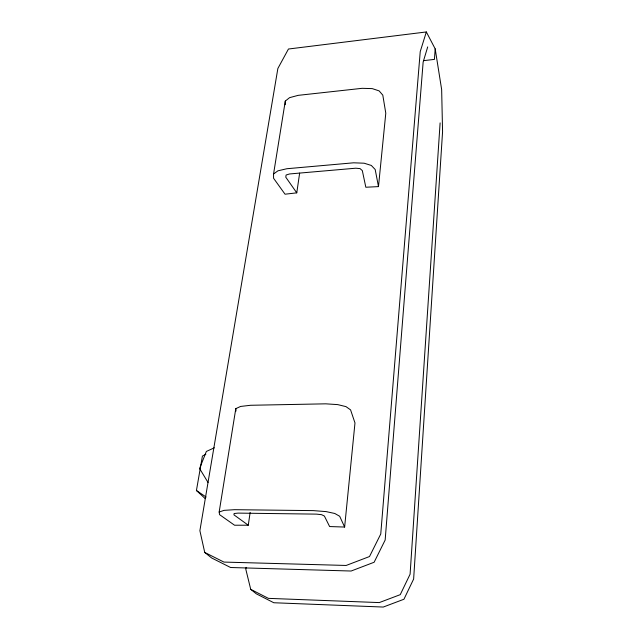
<?xml version="1.0" encoding="UTF-8"?>
<svg xmlns="http://www.w3.org/2000/svg" width="639" height="639" viewBox="0 0 639 639"><rect width="100%" height="100%" fill="white"/><g stroke="black" fill="none" stroke-linecap="round" stroke-linejoin="round"><path stroke-width="0.96" d="M285.242 104.692L285.29 101.074L289.579 97.655L298.197 95.347L362.169 88.318L372.241 88.613L379.119 90.882L382.801 95.131L385.788 113.183L378.488 186.612L365.827 187.235L362.321 170.605L360.053 168.608L355.771 168.201L289.547 173.96L286.104 175.022L285.785 177.203L296.768 192.85L285.034 194.2L273.572 178.257L273.556 173.976L285.29 101.074M440.111 122.904L410.094 574.205L400.246 594.661L379.278 602.585L268.42 598.36L250.72 589.342L245.831 569.333L246.119 567.36M427.699 46.911L423.146 62.071L385.157 540.035L374.119 562.256L351.115 571.026L230.591 567.504L211.597 557.943L204.728 552.431L199.887 530.682L277.869 68.469L288.453 49.019L426.341 31.95L435.191 48.883L434.424 59.395L423.545 60.657M248.275 525.21L233.938 514.85L234.122 513.524L238.107 513.109L316.433 514.123L321.561 514.675L324.404 516.064L329.62 526.552L344.629 527.047L354.98 422.946L350.579 409.887L346.003 406.636L337.735 404.615L325.77 403.832L250.576 405.278L240.591 406.444L235.799 408.648L219.161 512.015L219.576 514.651L234.553 525.226L248.275 525.21L250.145 512.422M296.768 192.85L299.643 173.105M205.215 498.604L196.429 490.504L202.411 456.086L205.846 454.241M426.341 31.95L420.23 51.607L380.756 534.004L369.51 556.537L346.146 565.459L223.938 562.08L204.728 552.431M273.556 173.976L277.973 170.805L286.927 168.72L353.575 162.809L364.102 163.201L371.299 165.437L375.189 169.503L378.488 186.612M214.313 447.819L206.365 451.438L199.584 468.515L208.018 482.445M219.161 512.015L224.105 510.353L234.537 509.682L313.453 510.625L326.058 511.599L334.796 513.484L339.684 516.272L344.629 527.047M196.429 490.504L206.141 497.054M250.72 589.342L256.279 593.807L273.796 602.745L383.264 607.05L403.944 599.246L413.633 579.046L442.571 131.73L441.653 89.58L435.191 48.883M235.799 408.648L236.007 411.061"/></g></svg>
